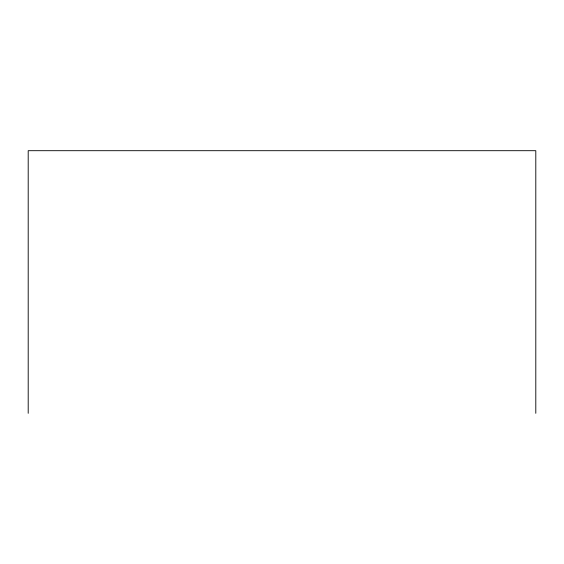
<?xml version="1.0" encoding="UTF-8"?>
<svg xmlns="http://www.w3.org/2000/svg" width="564" height="564" viewBox="0 0 564 564"><rect width="100%" height="100%" fill="white"/><g stroke="black" fill="none" stroke-linecap="round" stroke-linejoin="round"><path stroke-width="0.85" d="M535.8 413.306L535.8 150.694L28.2 150.694L28.2 413.306"/></g></svg>
